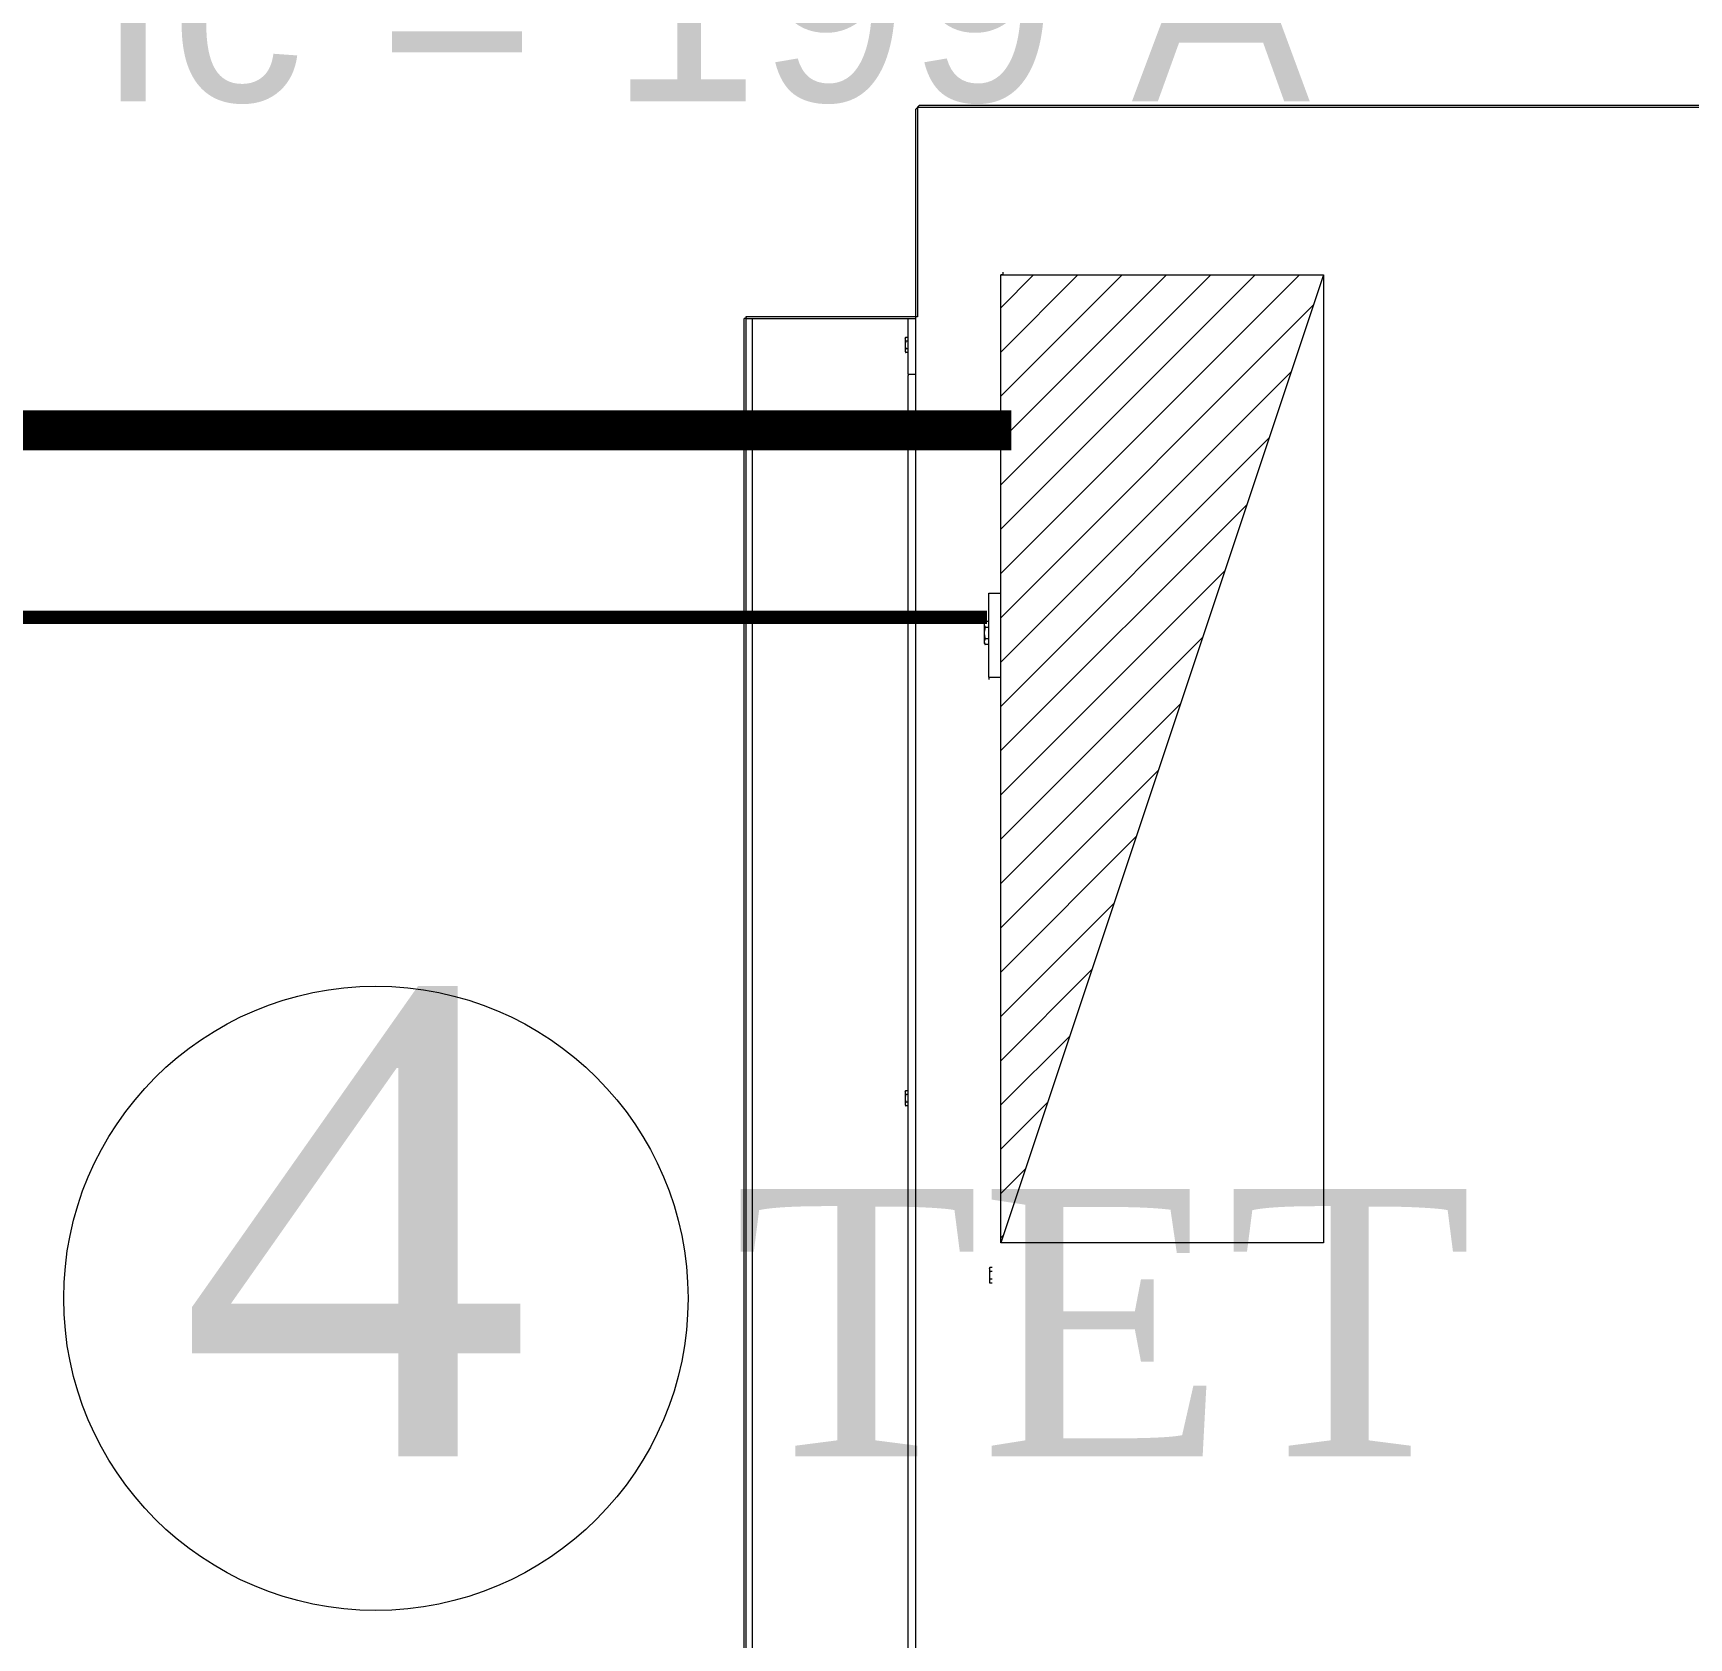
# Model space of a CAD drawing. Header units: millimetres. Extents: x 1322820 to 1391563, y 1051909 to 1098256.
# Drawn here: x 1362480 to 1363720, y 1073339 to 1074540 of the extents above; entities that cross this region are included whole.
import ezdxf

# ---------------------------------------------------------------- set-up
doc = ezdxf.new("R2010")
doc.units = ezdxf.units.MM
doc.header["$MEASUREMENT"] = 0
doc.linetypes.add('DUBLU_INTRERUPT', pattern=[1.093612, 0.529167, -0.211667, 0.141111, -0.211667])
doc.layers.get('0').update_dxf_attribs({"true_color": 0x787878})
for name, color, linetype, lineweight in [('Circuite', 7, 'Continuous', 25), ('CV_Pen_No__1', 7, 'Continuous', 13), ('Tema electrice', 7, 'Continuous', 13)]:
    doc.layers.add(name, color=color, linetype=linetype, lineweight=lineweight)
doc.layers.add('circuite prize vitali', color=1, linetype='Continuous')
doc.layers.add('ELECTRICE', color=1, linetype='Continuous')
doc.layers.add('instalatii - echipamente_Pen_No__21', color=7, linetype='Continuous', lineweight=20, true_color=0x787878)
doc.layers.add('New_instalatii - echipamente_Pen_No__21', color=7, linetype='Continuous', lineweight=20, true_color=0x787878)
doc.styles.add('GENERATED_STYLE_3', font='ariali.ttf')

# ---------------------------------------------------------------- blocks, each defined once
blk = doc.blocks.new('terasa')
at = {"layer": 'instalatii - echipamente_Pen_No__21', "linetype": 'Continuous', "lineweight": 20}
for p, q in [((1363141.176, 1072330.148), (1363141.176, 1074483.679)), ((1363142.433, 1074484.935), (1364525.791, 1074484.935)), ((1363014.583, 1074326.694), (1363012.604, 1074326.694)), ((1363012.604, 1072566.254), (1363012.604, 1074326.694)), ((1363014.583, 1074326.694), (1363018.539, 1074326.694)), ((1363018.539, 1074326.694), (1363018.539, 1072566.254)), ((1363018.539, 1074326.694), (1363135.242, 1074326.694)), ((1363135.242, 1074326.694), (1363139.198, 1074326.694)), ((1363135.242, 1074285.155), (1363135.242, 1074326.694)), ((1363139.198, 1074326.694), (1363141.176, 1074326.694)), ((1363133.066, 1074311.858), (1363133.508, 1074312.623)), ((1363133.066, 1074311.858), (1363133.066, 1074311.196)), ((1363133.066, 1074311.196), (1363133.066, 1074306.913)), ((1363133.066, 1074306.913), (1363133.066, 1074302.631)), ((1363135.242, 1074312.623), (1363133.508, 1074312.623)), ((1363135.242, 1074309.768), (1363133.508, 1074309.768)), ((1363135.242, 1074304.058), (1363133.508, 1074304.058)), ((1363133.066, 1074302.631), (1363133.066, 1074301.968)), ((1363133.066, 1074301.968), (1363133.508, 1074301.203)), ((1363135.242, 1074301.203), (1363133.508, 1074301.203)), ((1363135.242, 1074285.155), (1363141.176, 1074285.155)), ((1363135.242, 1074285.154), (1363135.242, 1074284.117)), ((1363135.242, 1072608.88), (1363135.242, 1074284.117)), ((1363133.066, 1073748.122), (1363133.508, 1073748.887)), ((1363133.066, 1073748.122), (1363133.066, 1073747.46)), ((1363133.066, 1073747.46), (1363133.066, 1073743.177)), ((1363135.242, 1073748.887), (1363133.508, 1073748.887)), ((1363135.242, 1073746.032), (1363133.508, 1073746.032)), ((1363133.066, 1073743.177), (1363133.066, 1073738.895)), ((1363133.066, 1073738.895), (1363133.066, 1073738.232)), ((1363133.066, 1073738.232), (1363133.508, 1073737.467)), ((1363135.242, 1073740.322), (1363133.508, 1073740.322)), ((1363135.242, 1073737.467), (1363133.508, 1073737.467))]:
    blk.add_line(p, q, dxfattribs=at)
at = {"layer": 'instalatii - echipamente_Pen_No__21', "linetype": 'Continuous', "lineweight": 20, "flags": 128}
for points in [[(1363142.363, 1074483.699), (1363142.272, 1074483.698), (1363142.258, 1074483.697), (1363142.242, 1074483.697), (1363142.225, 1074483.697), (1363142.207, 1074483.697), (1363142.188, 1074483.697), (1363142.168, 1074483.696), (1363142.147, 1074483.696), (1363142.126, 1074483.696), (1363142.103, 1074483.696), (1363142.08, 1074483.696), (1363142.056, 1074483.695), (1363142.031, 1074483.695), (1363142.007, 1074483.695), (1363141.981, 1074483.694), (1363141.956, 1074483.694), (1363141.93, 1074483.694), (1363141.903, 1074483.694), (1363141.877, 1074483.693), (1363141.851, 1074483.693), (1363141.825, 1074483.693), (1363141.799, 1074483.692), (1363141.773, 1074483.692), (1363141.747, 1074483.692), (1363141.721, 1074483.692), (1363141.696, 1074483.691), (1363141.671, 1074483.691), (1363141.646, 1074483.691), (1363141.622, 1074483.69), (1363141.598, 1074483.69), (1363141.575, 1074483.69), (1363141.552, 1074483.69), (1363141.53, 1074483.689), (1363141.509, 1074483.689), (1363141.488, 1074483.689), (1363141.468, 1074483.688), (1363141.449, 1074483.688), (1363141.43, 1074483.688), (1363141.412, 1074483.688), (1363141.396, 1074483.687), (1363141.38, 1074483.687), (1363141.365, 1074483.687), (1363141.351, 1074483.686), (1363141.338, 1074483.686), (1363141.326, 1074483.686), (1363141.314, 1074483.686), (1363141.304, 1074483.685), (1363141.285, 1074483.685), (1363141.269, 1074483.684), (1363141.255, 1074483.684), (1363141.243, 1074483.683), (1363141.229, 1074483.683), (1363141.218, 1074483.682), (1363141.207, 1074483.682), (1363141.196, 1074483.681), (1363141.186, 1074483.68)], [(1363142.412, 1074483.699), (1363142.402, 1074483.699), (1363142.392, 1074483.699), (1363142.381, 1074483.699), (1363142.371, 1074483.699)], [(1363142.412, 1074483.699), (1363142.412, 1074483.709), (1363142.412, 1074483.72), (1363142.413, 1074483.73), (1363142.413, 1074483.741)], [(1363142.413, 1074483.749), (1363142.414, 1074483.839), (1363142.414, 1074483.854), (1363142.414, 1074483.869), (1363142.414, 1074483.886), (1363142.414, 1074483.904), (1363142.415, 1074483.923), (1363142.415, 1074483.943), (1363142.415, 1074483.964), (1363142.415, 1074483.986), (1363142.415, 1074484.008), (1363142.416, 1074484.031), (1363142.416, 1074484.055), (1363142.416, 1074484.08), (1363142.416, 1074484.105), (1363142.417, 1074484.13), (1363142.417, 1074484.156), (1363142.417, 1074484.182), (1363142.418, 1074484.208), (1363142.418, 1074484.234), (1363142.418, 1074484.26), (1363142.418, 1074484.287), (1363142.419, 1074484.313), (1363142.419, 1074484.339), (1363142.419, 1074484.364), (1363142.42, 1074484.39), (1363142.42, 1074484.415), (1363142.42, 1074484.44), (1363142.42, 1074484.465), (1363142.421, 1074484.489), (1363142.421, 1074484.513), (1363142.421, 1074484.536), (1363142.422, 1074484.559), (1363142.422, 1074484.581), (1363142.422, 1074484.602), (1363142.422, 1074484.623), (1363142.423, 1074484.643), (1363142.423, 1074484.663), (1363142.423, 1074484.681), (1363142.424, 1074484.699), (1363142.424, 1074484.716), (1363142.424, 1074484.731), (1363142.424, 1074484.746), (1363142.425, 1074484.76), (1363142.425, 1074484.773), (1363142.425, 1074484.786), (1363142.426, 1074484.797), (1363142.426, 1074484.808), (1363142.426, 1074484.826), (1363142.427, 1074484.843), (1363142.427, 1074484.856), (1363142.428, 1074484.868), (1363142.429, 1074484.882), (1363142.429, 1074484.893), (1363142.43, 1074484.904), (1363142.43, 1074484.915), (1363142.431, 1074484.926)], [(1363133.508, 1074312.623), (1363133.434, 1074312.496), (1363133.422, 1074312.476), (1363133.41, 1074312.454), (1363133.396, 1074312.43), (1363133.382, 1074312.405), (1363133.367, 1074312.379), (1363133.352, 1074312.351), (1363133.336, 1074312.321), (1363133.32, 1074312.291), (1363133.303, 1074312.259), (1363133.287, 1074312.227), (1363133.27, 1074312.194), (1363133.254, 1074312.16), (1363133.238, 1074312.125), (1363133.222, 1074312.09), (1363133.206, 1074312.055), (1363133.191, 1074312.019), (1363133.177, 1074311.983), (1363133.164, 1074311.947), (1363133.151, 1074311.911), (1363133.14, 1074311.875), (1363133.129, 1074311.84), (1363133.12, 1074311.805), (1363133.111, 1074311.77), (1363133.104, 1074311.736), (1363133.097, 1074311.702), (1363133.091, 1074311.668), (1363133.086, 1074311.636), (1363133.082, 1074311.604), (1363133.078, 1074311.573), (1363133.075, 1074311.543), (1363133.073, 1074311.514), (1363133.071, 1074311.486), (1363133.069, 1074311.459), (1363133.068, 1074311.433), (1363133.067, 1074311.408), (1363133.067, 1074311.385), (1363133.066, 1074311.363), (1363133.066, 1074311.343), (1363133.066, 1074311.324), (1363133.066, 1074311.196)], [(1363133.066, 1074311.196), (1363133.066, 1074311.085), (1363133.066, 1074311.068), (1363133.066, 1074311.049), (1363133.066, 1074311.029), (1363133.067, 1074311.007), (1363133.067, 1074310.983), (1363133.068, 1074310.959), (1363133.069, 1074310.933), (1363133.071, 1074310.906), (1363133.073, 1074310.878), (1363133.075, 1074310.849), (1363133.078, 1074310.819), (1363133.082, 1074310.788), (1363133.086, 1074310.756), (1363133.091, 1074310.723), (1363133.097, 1074310.69), (1363133.104, 1074310.656), (1363133.111, 1074310.622), (1363133.12, 1074310.587), (1363133.129, 1074310.552), (1363133.14, 1074310.516), (1363133.151, 1074310.48), (1363133.164, 1074310.445), (1363133.177, 1074310.409), (1363133.191, 1074310.373), (1363133.206, 1074310.337), (1363133.222, 1074310.301), (1363133.238, 1074310.266), (1363133.254, 1074310.232), (1363133.27, 1074310.198), (1363133.287, 1074310.165), (1363133.303, 1074310.132), (1363133.32, 1074310.101), (1363133.336, 1074310.07), (1363133.352, 1074310.041), (1363133.367, 1074310.013), (1363133.382, 1074309.987), (1363133.396, 1074309.961), (1363133.41, 1074309.938), (1363133.422, 1074309.916), (1363133.508, 1074309.768)], [(1363133.508, 1074309.768), (1363133.434, 1074309.513), (1363133.422, 1074309.473), (1363133.41, 1074309.43), (1363133.396, 1074309.382), (1363133.382, 1074309.332), (1363133.367, 1074309.279), (1363133.352, 1074309.223), (1363133.336, 1074309.164), (1363133.32, 1074309.103), (1363133.303, 1074309.041), (1363133.287, 1074308.976), (1363133.27, 1074308.909), (1363133.254, 1074308.841), (1363133.238, 1074308.772), (1363133.222, 1074308.702), (1363133.206, 1074308.631), (1363133.191, 1074308.56), (1363133.177, 1074308.488), (1363133.164, 1074308.416), (1363133.151, 1074308.344), (1363133.14, 1074308.273), (1363133.129, 1074308.201), (1363133.12, 1074308.131), (1363133.111, 1074308.061), (1363133.104, 1074307.993), (1363133.097, 1074307.925), (1363133.091, 1074307.859), (1363133.086, 1074307.793), (1363133.082, 1074307.73), (1363133.078, 1074307.668), (1363133.075, 1074307.608), (1363133.073, 1074307.549), (1363133.071, 1074307.493), (1363133.069, 1074307.439), (1363133.068, 1074307.388), (1363133.067, 1074307.338), (1363133.067, 1074307.292), (1363133.066, 1074307.248), (1363133.066, 1074307.207), (1363133.066, 1074307.169), (1363133.066, 1074306.913)], [(1363133.066, 1074306.913), (1363133.066, 1074306.692), (1363133.066, 1074306.658), (1363133.066, 1074306.62), (1363133.066, 1074306.579), (1363133.067, 1074306.535), (1363133.067, 1074306.488), (1363133.068, 1074306.439), (1363133.069, 1074306.387), (1363133.071, 1074306.333), (1363133.073, 1074306.277), (1363133.075, 1074306.219), (1363133.078, 1074306.159), (1363133.082, 1074306.097), (1363133.086, 1074306.033), (1363133.091, 1074305.968), (1363133.097, 1074305.902), (1363133.104, 1074305.834), (1363133.111, 1074305.765), (1363133.12, 1074305.696), (1363133.129, 1074305.625), (1363133.14, 1074305.554), (1363133.151, 1074305.483), (1363133.164, 1074305.411), (1363133.177, 1074305.339), (1363133.191, 1074305.267), (1363133.206, 1074305.195), (1363133.222, 1074305.124), (1363133.238, 1074305.054), (1363133.254, 1074304.985), (1363133.27, 1074304.917), (1363133.287, 1074304.851), (1363133.303, 1074304.786), (1363133.32, 1074304.723), (1363133.336, 1074304.662), (1363133.352, 1074304.604), (1363133.367, 1074304.548), (1363133.382, 1074304.495), (1363133.396, 1074304.444), (1363133.41, 1074304.397), (1363133.422, 1074304.353), (1363133.508, 1074304.058)], [(1363133.508, 1074304.058), (1363133.434, 1074303.931), (1363133.422, 1074303.911), (1363133.41, 1074303.889), (1363133.396, 1074303.865), (1363133.382, 1074303.84), (1363133.367, 1074303.814), (1363133.352, 1074303.786), (1363133.336, 1074303.756), (1363133.32, 1074303.726), (1363133.303, 1074303.694), (1363133.287, 1074303.662), (1363133.27, 1074303.629), (1363133.254, 1074303.595), (1363133.238, 1074303.56), (1363133.222, 1074303.525), (1363133.206, 1074303.49), (1363133.191, 1074303.454), (1363133.177, 1074303.418), (1363133.164, 1074303.382), (1363133.151, 1074303.346), (1363133.14, 1074303.31), (1363133.129, 1074303.275), (1363133.12, 1074303.24), (1363133.111, 1074303.205), (1363133.104, 1074303.17), (1363133.097, 1074303.137), (1363133.091, 1074303.103), (1363133.086, 1074303.071), (1363133.082, 1074303.039), (1363133.078, 1074303.008), (1363133.075, 1074302.978), (1363133.073, 1074302.949), (1363133.071, 1074302.921), (1363133.069, 1074302.894), (1363133.068, 1074302.868), (1363133.067, 1074302.843), (1363133.067, 1074302.82), (1363133.066, 1074302.798), (1363133.066, 1074302.778), (1363133.066, 1074302.759), (1363133.066, 1074302.631)], [(1363133.066, 1074302.631), (1363133.066, 1074302.52), (1363133.066, 1074302.503), (1363133.066, 1074302.484), (1363133.066, 1074302.464), (1363133.067, 1074302.442), (1363133.067, 1074302.418), (1363133.068, 1074302.394), (1363133.069, 1074302.368), (1363133.071, 1074302.341), (1363133.073, 1074302.313), (1363133.075, 1074302.284), (1363133.078, 1074302.254), (1363133.082, 1074302.223), (1363133.086, 1074302.191), (1363133.091, 1074302.158), (1363133.097, 1074302.125), (1363133.104, 1074302.091), (1363133.111, 1074302.057), (1363133.12, 1074302.022), (1363133.129, 1074301.987), (1363133.14, 1074301.951), (1363133.151, 1074301.915), (1363133.164, 1074301.879), (1363133.177, 1074301.843), (1363133.191, 1074301.808), (1363133.206, 1074301.772), (1363133.222, 1074301.736), (1363133.238, 1074301.701), (1363133.254, 1074301.667), (1363133.27, 1074301.633), (1363133.287, 1074301.6), (1363133.303, 1074301.567), (1363133.32, 1074301.536), (1363133.336, 1074301.505), (1363133.352, 1074301.476), (1363133.367, 1074301.448), (1363133.382, 1074301.421), (1363133.396, 1074301.396), (1363133.41, 1074301.373), (1363133.422, 1074301.351), (1363133.508, 1074301.203)], [(1363133.508, 1073748.887), (1363133.434, 1073748.76), (1363133.422, 1073748.74), (1363133.41, 1073748.718), (1363133.396, 1073748.694), (1363133.382, 1073748.669), (1363133.367, 1073748.642), (1363133.352, 1073748.614), (1363133.336, 1073748.585), (1363133.32, 1073748.555), (1363133.303, 1073748.523), (1363133.287, 1073748.491), (1363133.27, 1073748.458), (1363133.254, 1073748.424), (1363133.238, 1073748.389), (1363133.222, 1073748.354), (1363133.206, 1073748.319), (1363133.191, 1073748.283), (1363133.177, 1073748.247), (1363133.164, 1073748.211), (1363133.151, 1073748.175), (1363133.14, 1073748.139), (1363133.129, 1073748.104), (1363133.12, 1073748.068), (1363133.111, 1073748.034), (1363133.104, 1073747.999), (1363133.097, 1073747.965), (1363133.091, 1073747.932), (1363133.086, 1073747.9), (1363133.082, 1073747.868), (1363133.078, 1073747.837), (1363133.075, 1073747.807), (1363133.073, 1073747.778), (1363133.071, 1073747.75), (1363133.069, 1073747.723), (1363133.068, 1073747.697), (1363133.067, 1073747.672), (1363133.067, 1073747.649), (1363133.066, 1073747.627), (1363133.066, 1073747.606), (1363133.066, 1073747.587), (1363133.066, 1073747.46)], [(1363133.066, 1073747.46), (1363133.066, 1073747.349), (1363133.066, 1073747.332), (1363133.066, 1073747.313), (1363133.066, 1073747.292), (1363133.067, 1073747.27), (1363133.067, 1073747.247), (1363133.068, 1073747.223), (1363133.069, 1073747.197), (1363133.071, 1073747.17), (1363133.073, 1073747.142), (1363133.075, 1073747.112), (1363133.078, 1073747.082), (1363133.082, 1073747.051), (1363133.086, 1073747.02), (1363133.091, 1073746.987), (1363133.097, 1073746.954), (1363133.104, 1073746.92), (1363133.111, 1073746.886), (1363133.12, 1073746.851), (1363133.129, 1073746.816), (1363133.14, 1073746.78), (1363133.151, 1073746.744), (1363133.164, 1073746.708), (1363133.177, 1073746.672), (1363133.191, 1073746.636), (1363133.206, 1073746.601), (1363133.222, 1073746.565), (1363133.238, 1073746.53), (1363133.254, 1073746.496), (1363133.27, 1073746.462), (1363133.287, 1073746.428), (1363133.303, 1073746.396), (1363133.32, 1073746.365), (1363133.336, 1073746.334), (1363133.352, 1073746.305), (1363133.367, 1073746.277), (1363133.382, 1073746.25), (1363133.396, 1073746.225), (1363133.41, 1073746.202), (1363133.422, 1073746.18), (1363133.508, 1073746.032)], [(1363133.508, 1073746.032), (1363133.434, 1073745.777), (1363133.422, 1073745.737), (1363133.41, 1073745.693), (1363133.396, 1073745.646), (1363133.382, 1073745.596), (1363133.367, 1073745.543), (1363133.352, 1073745.487), (1363133.336, 1073745.428), (1363133.32, 1073745.367), (1363133.303, 1073745.304), (1363133.287, 1073745.239), (1363133.27, 1073745.173), (1363133.254, 1073745.105), (1363133.238, 1073745.036), (1363133.222, 1073744.966), (1363133.206, 1073744.895), (1363133.191, 1073744.824), (1363133.177, 1073744.752), (1363133.164, 1073744.68), (1363133.151, 1073744.608), (1363133.14, 1073744.536), (1363133.129, 1073744.465), (1363133.12, 1073744.395), (1363133.111, 1073744.325), (1363133.104, 1073744.256), (1363133.097, 1073744.189), (1363133.091, 1073744.122), (1363133.086, 1073744.057), (1363133.082, 1073743.994), (1363133.078, 1073743.932), (1363133.075, 1073743.871), (1363133.073, 1073743.813), (1363133.071, 1073743.757), (1363133.069, 1073743.703), (1363133.068, 1073743.651), (1363133.067, 1073743.602), (1363133.067, 1073743.555), (1363133.066, 1073743.512), (1363133.066, 1073743.471), (1363133.066, 1073743.433), (1363133.066, 1073743.177)], [(1363133.066, 1073743.177), (1363133.066, 1073742.956), (1363133.066, 1073742.921), (1363133.066, 1073742.884), (1363133.066, 1073742.843), (1363133.067, 1073742.799), (1363133.067, 1073742.752), (1363133.068, 1073742.703), (1363133.069, 1073742.651), (1363133.071, 1073742.597), (1363133.073, 1073742.541), (1363133.075, 1073742.483), (1363133.078, 1073742.422), (1363133.082, 1073742.361), (1363133.086, 1073742.297), (1363133.091, 1073742.232), (1363133.097, 1073742.165), (1363133.104, 1073742.098), (1363133.111, 1073742.029), (1363133.12, 1073741.959), (1363133.129, 1073741.889), (1363133.14, 1073741.818), (1363133.151, 1073741.746), (1363133.164, 1073741.674), (1363133.177, 1073741.602), (1363133.191, 1073741.531), (1363133.206, 1073741.459), (1363133.222, 1073741.388), (1363133.238, 1073741.318), (1363133.254, 1073741.249), (1363133.27, 1073741.181), (1363133.287, 1073741.115), (1363133.303, 1073741.05), (1363133.32, 1073740.987), (1363133.336, 1073740.926), (1363133.352, 1073740.868), (1363133.367, 1073740.812), (1363133.382, 1073740.758), (1363133.396, 1073740.708), (1363133.41, 1073740.661), (1363133.422, 1073740.617), (1363133.508, 1073740.322)], [(1363133.508, 1073740.322), (1363133.434, 1073740.195), (1363133.422, 1073740.174), (1363133.41, 1073740.153), (1363133.396, 1073740.129), (1363133.382, 1073740.104), (1363133.367, 1073740.077), (1363133.352, 1073740.049), (1363133.336, 1073740.02), (1363133.32, 1073739.99), (1363133.303, 1073739.958), (1363133.287, 1073739.926), (1363133.27, 1073739.893), (1363133.254, 1073739.859), (1363133.238, 1073739.824), (1363133.222, 1073739.789), (1363133.206, 1073739.754), (1363133.191, 1073739.718), (1363133.177, 1073739.682), (1363133.164, 1073739.646), (1363133.151, 1073739.61), (1363133.14, 1073739.574), (1363133.129, 1073739.539), (1363133.12, 1073739.503), (1363133.111, 1073739.469), (1363133.104, 1073739.434), (1363133.097, 1073739.4), (1363133.091, 1073739.367), (1363133.086, 1073739.335), (1363133.082, 1073739.303), (1363133.078, 1073739.272), (1363133.075, 1073739.242), (1363133.073, 1073739.213), (1363133.071, 1073739.184), (1363133.069, 1073739.157), (1363133.068, 1073739.132), (1363133.067, 1073739.107), (1363133.067, 1073739.084), (1363133.066, 1073739.062), (1363133.066, 1073739.041), (1363133.066, 1073739.022), (1363133.066, 1073738.895)], [(1363133.066, 1073738.895), (1363133.066, 1073738.784), (1363133.066, 1073738.767), (1363133.066, 1073738.748), (1363133.066, 1073738.727), (1363133.067, 1073738.705), (1363133.067, 1073738.682), (1363133.068, 1073738.657), (1363133.069, 1073738.632), (1363133.071, 1073738.605), (1363133.073, 1073738.576), (1363133.075, 1073738.547), (1363133.078, 1073738.517), (1363133.082, 1073738.486), (1363133.086, 1073738.454), (1363133.091, 1073738.422), (1363133.097, 1073738.389), (1363133.104, 1073738.355), (1363133.111, 1073738.321), (1363133.12, 1073738.286), (1363133.129, 1073738.25), (1363133.14, 1073738.215), (1363133.151, 1073738.179), (1363133.164, 1073738.143), (1363133.177, 1073738.107), (1363133.191, 1073738.071), (1363133.206, 1073738.036), (1363133.222, 1073738), (1363133.238, 1073737.965), (1363133.254, 1073737.93), (1363133.27, 1073737.897), (1363133.287, 1073737.863), (1363133.303, 1073737.831), (1363133.32, 1073737.799), (1363133.336, 1073737.769), (1363133.352, 1073737.74), (1363133.367, 1073737.712), (1363133.382, 1073737.685), (1363133.396, 1073737.66), (1363133.41, 1073737.636), (1363133.422, 1073737.615), (1363133.508, 1073737.467)]]:
    blk.add_lwpolyline(points, dxfattribs=at)
at = {"layer": 'New_instalatii - echipamente_Pen_No__21', "linetype": 'Continuous', "lineweight": 20, "flags": 128}
blk.add_lwpolyline([(1364174.689, 1074486.172), (1363143.669, 1074486.172), (1363142.412, 1074484.915), (1363142.412, 1074327.93), (1363013.841, 1074327.93), (1363013.841, 1072567.49), (1363045.489, 1072567.49), (1363045.489, 1072542.27), (1363046.759, 1072518.04), (1363045.403, 1072518.04), (1363045.403, 1072504.194), (1363054.304, 1072504.194), (1363054.304, 1072506.172), (1363073.676, 1072506.172), (1363073.676, 1072503.699), (1363074.17, 1072503.205), (1363082.083, 1072503.205), (1363082.577, 1072503.699), (1363082.577, 1072506.172), (1363108.872, 1072506.172), (1363110.764, 1072542.27), (1363110.764, 1072567.49), (1363142.412, 1072567.49), (1363142.412, 1072455.232)], dxfattribs=at)

msp = doc.modelspace()

# ---------------------------------------------------------------- block references
msp.add_blockref('terasa', (0, 0))

# ---------------------------------------------------------------- next in the draw order: hatches: boundary and pattern name
at = {"layer": 'ELECTRICE', "lineweight": 20}
h = msp.add_hatch(dxfattribs=at)
h.set_pattern_fill('ANSI31', color=256, scale=187.5, style=0)
h.set_pattern_definition([(45, (-1335804.705, -958712.496), (-16.57281518, 16.57281518), [])])
h.paths.add_polyline_path([(1363204.6, 1073635.1), (1363446.2, 1074359.4), (1363204.6, 1074359.4)])

# ---------------------------------------------------------------- next in the draw order: linework, layer by layer
at = {"layer": 'Circuite', "lineweight": 20}
msp.add_line((1363446.2, 1074359.4), (1363204.6, 1073635.1), dxfattribs=at)
msp.add_lwpolyline([(1363204.6, 1074359.4), (1363446.2, 1074359.4), (1363446.2, 1073635.1), (1363204.6, 1073635.1)], close=True, dxfattribs=at)
at = {"layer": 'Circuite', "linetype": 'DUBLU_INTRERUPT', "lineweight": 20, "ltscale": 800, "const_width": 10}
msp.add_lwpolyline([(1362045.1, 1074103.1), (1363194.3, 1074103.1)], dxfattribs=at)
at = {"layer": 'Circuite', "lineweight": 20}
msp.add_circle((1362737, 1073593.5), 233.6, dxfattribs=at)
at = {"layer": 'circuite prize vitali', "lineweight": 20, "const_width": 30}
msp.add_lwpolyline([(1361566.9, 1080280.9), (1362355.6, 1080280.9), (1362355.6, 1078347.2), (1362210, 1078347.2), (1362210, 1074243), (1363212.6, 1074243)], dxfattribs=at)
at = {"layer": 'CV_Pen_No__1', "color": 7, "linetype": 'Continuous', "lineweight": 13}
for p, q in [((1363195.6, 1074121.3), (1363201.6, 1074121.3)), ((1363195.6, 1074058.3), (1363195.6, 1074121.3)), ((1363201.6, 1074121.3), (1363204.6, 1074121.3)), ((1363192.3, 1074098.8), (1363193, 1074100)), ((1363192.3, 1074098.8), (1363192.3, 1074097.8)), ((1363192.3, 1074097.8), (1363192.3, 1074091.3)), ((1363195.6, 1074100), (1363193, 1074100)), ((1363195.6, 1074095.6), (1363193, 1074095.6)), ((1363192.3, 1074091.3), (1363192.3, 1074084.8)), ((1363192.3, 1074084.8), (1363192.3, 1074083.8)), ((1363192.3, 1074083.8), (1363193, 1074082.7)), ((1363195.6, 1074087), (1363193, 1074087)), ((1363195.6, 1074082.7), (1363193, 1074082.7)), ((1363195.6, 1074058.3), (1363195.6, 1074056.7)), ((1363195.6, 1074058.3), (1363204.6, 1074058.3)), ((1363196.1, 1073615.7), (1363196.5, 1073616.5)), ((1363196.1, 1073615.7), (1363196.1, 1073615)), ((1363196.1, 1073615), (1363196.1, 1073610.7)), ((1363196.1, 1073610.7), (1363196.1, 1073606.4)), ((1363198.3, 1073616.5), (1363196.5, 1073616.5)), ((1363198.3, 1073613.6), (1363196.5, 1073613.6)), ((1363196.1, 1073606.4), (1363196.1, 1073605.7)), ((1363196.1, 1073605.7), (1363196.5, 1073604.9)), ((1363198.3, 1073607.8), (1363196.5, 1073607.8)), ((1363198.3, 1073604.9), (1363196.5, 1073604.9))]:
    msp.add_line(p, q, dxfattribs=at)
at = {"layer": 'CV_Pen_No__1', "color": 7, "linetype": 'Continuous', "lineweight": 13, "flags": 128}
for points in [[(1363206.4, 1074359.4), (1363206.3, 1074359.4), (1363206.3, 1074359.4), (1363206.2, 1074359.4), (1363206.2, 1074359.4), (1363206.2, 1074359.4), (1363206.2, 1074359.4), (1363206.1, 1074359.4), (1363206.1, 1074359.4), (1363206.1, 1074359.4), (1363206, 1074359.4), (1363206, 1074359.4), (1363206, 1074359.4), (1363205.9, 1074359.4), (1363205.9, 1074359.4), (1363205.8, 1074359.4), (1363205.8, 1074359.4), (1363205.8, 1074359.4), (1363205.7, 1074359.4), (1363205.7, 1074359.4), (1363205.6, 1074359.4), (1363205.6, 1074359.4), (1363205.6, 1074359.4), (1363205.5, 1074359.4), (1363205.5, 1074359.4), (1363205.4, 1074359.4), (1363205.4, 1074359.4), (1363205.4, 1074359.4), (1363205.3, 1074359.4), (1363205.3, 1074359.4), (1363205.3, 1074359.4), (1363205.2, 1074359.4), (1363205.2, 1074359.4), (1363205.2, 1074359.4), (1363205.1, 1074359.4), (1363205.1, 1074359.4), (1363205.1, 1074359.4), (1363205, 1074359.4), (1363205, 1074359.4), (1363205, 1074359.4), (1363205, 1074359.4), (1363204.9, 1074359.4), (1363204.9, 1074359.4), (1363204.9, 1074359.4), (1363204.9, 1074359.4), (1363204.8, 1074359.4), (1363204.8, 1074359.4), (1363204.8, 1074359.4), (1363204.8, 1074359.4), (1363204.8, 1074359.4), (1363204.7, 1074359.4), (1363204.7, 1074359.4), (1363204.7, 1074359.4), (1363204.7, 1074359.4), (1363204.7, 1074359.4), (1363204.7, 1074359.4), (1363204.6, 1074359.4)], [(1363206.5, 1074359.4), (1363206.5, 1074359.4), (1363206.5, 1074359.4), (1363206.5, 1074359.4), (1363206.4, 1074359.4)], [(1363206.5, 1074359.5), (1363206.5, 1074359.7), (1363206.5, 1074359.7), (1363206.5, 1074359.7), (1363206.5, 1074359.7), (1363206.5, 1074359.8), (1363206.5, 1074359.8), (1363206.5, 1074359.8), (1363206.5, 1074359.8), (1363206.5, 1074359.9), (1363206.5, 1074359.9), (1363206.5, 1074359.9), (1363206.5, 1074360), (1363206.5, 1074360), (1363206.5, 1074360.1), (1363206.5, 1074360.1), (1363206.5, 1074360.1), (1363206.5, 1074360.2), (1363206.5, 1074360.2), (1363206.5, 1074360.3), (1363206.5, 1074360.3), (1363206.5, 1074360.3), (1363206.5, 1074360.4), (1363206.5, 1074360.4), (1363206.5, 1074360.5), (1363206.5, 1074360.5), (1363206.5, 1074360.5), (1363206.5, 1074360.6), (1363206.5, 1074360.6), (1363206.5, 1074360.6), (1363206.5, 1074360.7), (1363206.5, 1074360.7), (1363206.5, 1074360.7), (1363206.5, 1074360.8), (1363206.5, 1074360.8), (1363206.5, 1074360.8), (1363206.5, 1074360.9), (1363206.5, 1074360.9), (1363206.5, 1074360.9), (1363206.5, 1074361), (1363206.5, 1074361), (1363206.5, 1074361), (1363206.5, 1074361), (1363206.5, 1074361.1), (1363206.5, 1074361.1), (1363206.5, 1074361.1), (1363206.5, 1074361.1), (1363206.5, 1074361.1), (1363206.5, 1074361.2), (1363206.5, 1074361.2), (1363206.5, 1074361.2), (1363206.5, 1074361.2), (1363206.5, 1074361.2), (1363206.5, 1074361.3), (1363206.5, 1074361.3), (1363206.5, 1074361.3), (1363206.5, 1074361.3)], [(1363206.5, 1074359.4), (1363206.5, 1074359.5), (1363206.5, 1074359.5), (1363206.5, 1074359.5), (1363206.5, 1074359.5)], [(1363193, 1074100), (1363192.9, 1074099.8), (1363192.9, 1074099.8), (1363192.8, 1074099.7), (1363192.8, 1074099.7), (1363192.8, 1074099.6), (1363192.8, 1074099.6), (1363192.8, 1074099.6), (1363192.7, 1074099.5), (1363192.7, 1074099.5), (1363192.7, 1074099.4), (1363192.7, 1074099.4), (1363192.6, 1074099.3), (1363192.6, 1074099.3), (1363192.6, 1074099.2), (1363192.6, 1074099.2), (1363192.5, 1074099.1), (1363192.5, 1074099.1), (1363192.5, 1074099), (1363192.5, 1074099), (1363192.5, 1074098.9), (1363192.4, 1074098.8), (1363192.4, 1074098.8), (1363192.4, 1074098.7), (1363192.4, 1074098.7), (1363192.4, 1074098.6), (1363192.4, 1074098.6), (1363192.4, 1074098.5), (1363192.4, 1074098.5), (1363192.3, 1074098.4), (1363192.3, 1074098.4), (1363192.3, 1074098.3), (1363192.3, 1074098.3), (1363192.3, 1074098.3), (1363192.3, 1074098.2), (1363192.3, 1074098.2), (1363192.3, 1074098.1), (1363192.3, 1074098.1), (1363192.3, 1074098.1), (1363192.3, 1074098), (1363192.3, 1074098), (1363192.3, 1074097.8)], [(1363192.3, 1074097.8), (1363192.3, 1074097.6), (1363192.3, 1074097.6), (1363192.3, 1074097.6), (1363192.3, 1074097.6), (1363192.3, 1074097.5), (1363192.3, 1074097.5), (1363192.3, 1074097.5), (1363192.3, 1074097.4), (1363192.3, 1074097.4), (1363192.3, 1074097.3), (1363192.3, 1074097.3), (1363192.3, 1074097.2), (1363192.3, 1074097.2), (1363192.4, 1074097.1), (1363192.4, 1074097.1), (1363192.4, 1074097), (1363192.4, 1074097), (1363192.4, 1074096.9), (1363192.4, 1074096.9), (1363192.4, 1074096.8), (1363192.4, 1074096.8), (1363192.5, 1074096.7), (1363192.5, 1074096.7), (1363192.5, 1074096.6), (1363192.5, 1074096.6), (1363192.5, 1074096.5), (1363192.6, 1074096.5), (1363192.6, 1074096.4), (1363192.6, 1074096.4), (1363192.6, 1074096.3), (1363192.7, 1074096.2), (1363192.7, 1074096.2), (1363192.7, 1074096.2), (1363192.7, 1074096.1), (1363192.8, 1074096.1), (1363192.8, 1074096), (1363192.8, 1074096), (1363192.8, 1074095.9), (1363192.8, 1074095.9), (1363192.9, 1074095.9), (1363193, 1074095.6)], [(1363193, 1074095.6), (1363192.9, 1074095.3), (1363192.9, 1074095.2), (1363192.8, 1074095.1), (1363192.8, 1074095.1), (1363192.8, 1074095), (1363192.8, 1074094.9), (1363192.8, 1074094.8), (1363192.7, 1074094.7), (1363192.7, 1074094.6), (1363192.7, 1074094.5), (1363192.7, 1074094.4), (1363192.6, 1074094.3), (1363192.6, 1074094.2), (1363192.6, 1074094.1), (1363192.6, 1074094), (1363192.5, 1074093.9), (1363192.5, 1074093.8), (1363192.5, 1074093.7), (1363192.5, 1074093.6), (1363192.5, 1074093.5), (1363192.4, 1074093.4), (1363192.4, 1074093.3), (1363192.4, 1074093.2), (1363192.4, 1074093.1), (1363192.4, 1074093), (1363192.4, 1074092.9), (1363192.4, 1074092.8), (1363192.4, 1074092.7), (1363192.3, 1074092.6), (1363192.3, 1074092.5), (1363192.3, 1074092.4), (1363192.3, 1074092.3), (1363192.3, 1074092.2), (1363192.3, 1074092.1), (1363192.3, 1074092), (1363192.3, 1074092), (1363192.3, 1074091.9), (1363192.3, 1074091.8), (1363192.3, 1074091.8), (1363192.3, 1074091.7), (1363192.3, 1074091.3)], [(1363192.3, 1074091.3), (1363192.3, 1074091), (1363192.3, 1074090.9), (1363192.3, 1074090.9), (1363192.3, 1074090.8), (1363192.3, 1074090.7), (1363192.3, 1074090.7), (1363192.3, 1074090.6), (1363192.3, 1074090.5), (1363192.3, 1074090.4), (1363192.3, 1074090.4), (1363192.3, 1074090.3), (1363192.3, 1074090.2), (1363192.3, 1074090.1), (1363192.4, 1074090), (1363192.4, 1074089.9), (1363192.4, 1074089.8), (1363192.4, 1074089.7), (1363192.4, 1074089.6), (1363192.4, 1074089.5), (1363192.4, 1074089.4), (1363192.4, 1074089.3), (1363192.5, 1074089.1), (1363192.5, 1074089), (1363192.5, 1074088.9), (1363192.5, 1074088.8), (1363192.5, 1074088.7), (1363192.6, 1074088.6), (1363192.6, 1074088.5), (1363192.6, 1074088.4), (1363192.6, 1074088.3), (1363192.7, 1074088.2), (1363192.7, 1074088.1), (1363192.7, 1074088), (1363192.7, 1074087.9), (1363192.8, 1074087.8), (1363192.8, 1074087.7), (1363192.8, 1074087.6), (1363192.8, 1074087.6), (1363192.8, 1074087.5), (1363192.9, 1074087.4), (1363193, 1074087)], [(1363193, 1074087), (1363192.9, 1074086.8), (1363192.9, 1074086.8), (1363192.8, 1074086.7), (1363192.8, 1074086.7), (1363192.8, 1074086.7), (1363192.8, 1074086.6), (1363192.8, 1074086.6), (1363192.7, 1074086.5), (1363192.7, 1074086.5), (1363192.7, 1074086.4), (1363192.7, 1074086.4), (1363192.6, 1074086.3), (1363192.6, 1074086.3), (1363192.6, 1074086.2), (1363192.6, 1074086.2), (1363192.5, 1074086.1), (1363192.5, 1074086.1), (1363192.5, 1074086), (1363192.5, 1074086), (1363192.5, 1074085.9), (1363192.4, 1074085.9), (1363192.4, 1074085.8), (1363192.4, 1074085.7), (1363192.4, 1074085.7), (1363192.4, 1074085.6), (1363192.4, 1074085.6), (1363192.4, 1074085.5), (1363192.4, 1074085.5), (1363192.3, 1074085.4), (1363192.3, 1074085.4), (1363192.3, 1074085.3), (1363192.3, 1074085.3), (1363192.3, 1074085.3), (1363192.3, 1074085.2), (1363192.3, 1074085.2), (1363192.3, 1074085.1), (1363192.3, 1074085.1), (1363192.3, 1074085.1), (1363192.3, 1074085), (1363192.3, 1074085), (1363192.3, 1074084.8)], [(1363192.3, 1074084.8), (1363192.3, 1074084.7), (1363192.3, 1074084.6), (1363192.3, 1074084.6), (1363192.3, 1074084.6), (1363192.3, 1074084.5), (1363192.3, 1074084.5), (1363192.3, 1074084.5), (1363192.3, 1074084.4), (1363192.3, 1074084.4), (1363192.3, 1074084.3), (1363192.3, 1074084.3), (1363192.3, 1074084.3), (1363192.3, 1074084.2), (1363192.4, 1074084.2), (1363192.4, 1074084.1), (1363192.4, 1074084.1), (1363192.4, 1074084), (1363192.4, 1074084), (1363192.4, 1074083.9), (1363192.4, 1074083.8), (1363192.4, 1074083.8), (1363192.5, 1074083.7), (1363192.5, 1074083.7), (1363192.5, 1074083.6), (1363192.5, 1074083.6), (1363192.5, 1074083.5), (1363192.6, 1074083.5), (1363192.6, 1074083.4), (1363192.6, 1074083.4), (1363192.6, 1074083.3), (1363192.7, 1074083.3), (1363192.7, 1074083.2), (1363192.7, 1074083.2), (1363192.7, 1074083.1), (1363192.8, 1074083.1), (1363192.8, 1074083), (1363192.8, 1074083), (1363192.8, 1074083), (1363192.8, 1074082.9), (1363192.9, 1074082.9), (1363193, 1074082.7)], [(1363196.5, 1073616.5), (1363196.4, 1073616.3), (1363196.4, 1073616.3), (1363196.4, 1073616.3), (1363196.4, 1073616.3), (1363196.4, 1073616.2), (1363196.4, 1073616.2), (1363196.4, 1073616.2), (1363196.3, 1073616.2), (1363196.3, 1073616.1), (1363196.3, 1073616.1), (1363196.3, 1073616.1), (1363196.3, 1073616), (1363196.3, 1073616), (1363196.2, 1073616), (1363196.2, 1073615.9), (1363196.2, 1073615.9), (1363196.2, 1073615.8), (1363196.2, 1073615.8), (1363196.2, 1073615.8), (1363196.2, 1073615.7), (1363196.1, 1073615.7), (1363196.1, 1073615.7), (1363196.1, 1073615.6), (1363196.1, 1073615.6), (1363196.1, 1073615.6), (1363196.1, 1073615.5), (1363196.1, 1073615.5), (1363196.1, 1073615.5), (1363196.1, 1073615.4), (1363196.1, 1073615.4), (1363196.1, 1073615.4), (1363196.1, 1073615.3), (1363196.1, 1073615.3), (1363196.1, 1073615.3), (1363196.1, 1073615.3), (1363196.1, 1073615.2), (1363196.1, 1073615.2), (1363196.1, 1073615.2), (1363196.1, 1073615.2), (1363196.1, 1073615.1), (1363196.1, 1073615)], [(1363196.1, 1073615), (1363196.1, 1073614.9), (1363196.1, 1073614.9), (1363196.1, 1073614.9), (1363196.1, 1073614.8), (1363196.1, 1073614.8), (1363196.1, 1073614.8), (1363196.1, 1073614.8), (1363196.1, 1073614.7), (1363196.1, 1073614.7), (1363196.1, 1073614.7), (1363196.1, 1073614.7), (1363196.1, 1073614.6), (1363196.1, 1073614.6), (1363196.1, 1073614.6), (1363196.1, 1073614.5), (1363196.1, 1073614.5), (1363196.1, 1073614.5), (1363196.1, 1073614.4), (1363196.1, 1073614.4), (1363196.1, 1073614.4), (1363196.1, 1073614.3), (1363196.2, 1073614.3), (1363196.2, 1073614.3), (1363196.2, 1073614.2), (1363196.2, 1073614.2), (1363196.2, 1073614.1), (1363196.2, 1073614.1), (1363196.2, 1073614.1), (1363196.3, 1073614), (1363196.3, 1073614), (1363196.3, 1073614), (1363196.3, 1073613.9), (1363196.3, 1073613.9), (1363196.3, 1073613.9), (1363196.4, 1073613.8), (1363196.4, 1073613.8), (1363196.4, 1073613.8), (1363196.4, 1073613.8), (1363196.4, 1073613.7), (1363196.4, 1073613.7), (1363196.5, 1073613.6)], [(1363196.5, 1073613.6), (1363196.4, 1073613.3), (1363196.4, 1073613.3), (1363196.4, 1073613.2), (1363196.4, 1073613.2), (1363196.4, 1073613.1), (1363196.4, 1073613.1), (1363196.4, 1073613), (1363196.3, 1073613), (1363196.3, 1073612.9), (1363196.3, 1073612.8), (1363196.3, 1073612.8), (1363196.3, 1073612.7), (1363196.3, 1073612.6), (1363196.2, 1073612.6), (1363196.2, 1073612.5), (1363196.2, 1073612.4), (1363196.2, 1073612.3), (1363196.2, 1073612.3), (1363196.2, 1073612.2), (1363196.2, 1073612.1), (1363196.1, 1073612.1), (1363196.1, 1073612), (1363196.1, 1073611.9), (1363196.1, 1073611.8), (1363196.1, 1073611.8), (1363196.1, 1073611.7), (1363196.1, 1073611.6), (1363196.1, 1073611.6), (1363196.1, 1073611.5), (1363196.1, 1073611.4), (1363196.1, 1073611.4), (1363196.1, 1073611.3), (1363196.1, 1073611.3), (1363196.1, 1073611.2), (1363196.1, 1073611.2), (1363196.1, 1073611.1), (1363196.1, 1073611.1), (1363196.1, 1073611), (1363196.1, 1073611), (1363196.1, 1073610.9), (1363196.1, 1073610.7)], [(1363196.1, 1073610.7), (1363196.1, 1073610.5), (1363196.1, 1073610.4), (1363196.1, 1073610.4), (1363196.1, 1073610.3), (1363196.1, 1073610.3), (1363196.1, 1073610.3), (1363196.1, 1073610.2), (1363196.1, 1073610.2), (1363196.1, 1073610.1), (1363196.1, 1073610), (1363196.1, 1073610), (1363196.1, 1073609.9), (1363196.1, 1073609.9), (1363196.1, 1073609.8), (1363196.1, 1073609.7), (1363196.1, 1073609.7), (1363196.1, 1073609.6), (1363196.1, 1073609.5), (1363196.1, 1073609.5), (1363196.1, 1073609.4), (1363196.1, 1073609.3), (1363196.2, 1073609.2), (1363196.2, 1073609.2), (1363196.2, 1073609.1), (1363196.2, 1073609), (1363196.2, 1073608.9), (1363196.2, 1073608.9), (1363196.2, 1073608.8), (1363196.3, 1073608.7), (1363196.3, 1073608.7), (1363196.3, 1073608.6), (1363196.3, 1073608.5), (1363196.3, 1073608.5), (1363196.3, 1073608.4), (1363196.4, 1073608.3), (1363196.4, 1073608.3), (1363196.4, 1073608.2), (1363196.4, 1073608.2), (1363196.4, 1073608.1), (1363196.4, 1073608.1), (1363196.5, 1073607.8)], [(1363196.5, 1073607.8), (1363196.4, 1073607.7), (1363196.4, 1073607.6), (1363196.4, 1073607.6), (1363196.4, 1073607.6), (1363196.4, 1073607.6), (1363196.4, 1073607.5), (1363196.4, 1073607.5), (1363196.3, 1073607.5), (1363196.3, 1073607.5), (1363196.3, 1073607.4), (1363196.3, 1073607.4), (1363196.3, 1073607.4), (1363196.3, 1073607.3), (1363196.2, 1073607.3), (1363196.2, 1073607.3), (1363196.2, 1073607.2), (1363196.2, 1073607.2), (1363196.2, 1073607.1), (1363196.2, 1073607.1), (1363196.2, 1073607.1), (1363196.1, 1073607), (1363196.1, 1073607), (1363196.1, 1073607), (1363196.1, 1073606.9), (1363196.1, 1073606.9), (1363196.1, 1073606.9), (1363196.1, 1073606.8), (1363196.1, 1073606.8), (1363196.1, 1073606.8), (1363196.1, 1073606.7), (1363196.1, 1073606.7), (1363196.1, 1073606.7), (1363196.1, 1073606.6), (1363196.1, 1073606.6), (1363196.1, 1073606.6), (1363196.1, 1073606.6), (1363196.1, 1073606.5), (1363196.1, 1073606.5), (1363196.1, 1073606.5), (1363196.1, 1073606.5), (1363196.1, 1073606.4)], [(1363196.1, 1073606.4), (1363196.1, 1073606.2), (1363196.1, 1073606.2), (1363196.1, 1073606.2), (1363196.1, 1073606.2), (1363196.1, 1073606.2), (1363196.1, 1073606.1), (1363196.1, 1073606.1), (1363196.1, 1073606.1), (1363196.1, 1073606.1), (1363196.1, 1073606), (1363196.1, 1073606), (1363196.1, 1073606), (1363196.1, 1073605.9), (1363196.1, 1073605.9), (1363196.1, 1073605.9), (1363196.1, 1073605.8), (1363196.1, 1073605.8), (1363196.1, 1073605.8), (1363196.1, 1073605.7), (1363196.1, 1073605.7), (1363196.1, 1073605.7), (1363196.2, 1073605.6), (1363196.2, 1073605.6), (1363196.2, 1073605.6), (1363196.2, 1073605.5), (1363196.2, 1073605.5), (1363196.2, 1073605.4), (1363196.2, 1073605.4), (1363196.3, 1073605.4), (1363196.3, 1073605.3), (1363196.3, 1073605.3), (1363196.3, 1073605.3), (1363196.3, 1073605.2), (1363196.3, 1073605.2), (1363196.4, 1073605.2), (1363196.4, 1073605.2), (1363196.4, 1073605.1), (1363196.4, 1073605.1), (1363196.4, 1073605.1), (1363196.4, 1073605.1), (1363196.5, 1073604.9)]]:
    msp.add_lwpolyline(points, dxfattribs=at)

# ---------------------------------------------------------------- next in the draw order: texts
at = {"layer": 'circuite prize vitali', "linetype": 'Continuous', "insert": (1362589.1, 1073825.3), "char_height": 400, "width": 2184.213, "attachment_point": 1}
msp.add_mtext('{\\fTimes New Roman|b0|i0|c0|p18;\\H0.875x;4\\H1.1429x; \\H0.5x;TET}', dxfattribs=at)
at = {"layer": 'Tema electrice', "color": 7, "linetype": 'Continuous', "lineweight": 13, "insert": (1362527.4, 1075037), "char_height": 150, "attachment_point": 1, "line_spacing_factor": 0.795184, "style": 'GENERATED_STYLE_3'}
msp.add_mtext('\\A1;{\\fCentury Gothic|b0|i0|c238|p34;Pabs = 116,8 kW\\PIa = 184.6 A\\PIc = 199 A}', dxfattribs=at)

doc.saveas('drawing.dxf')
